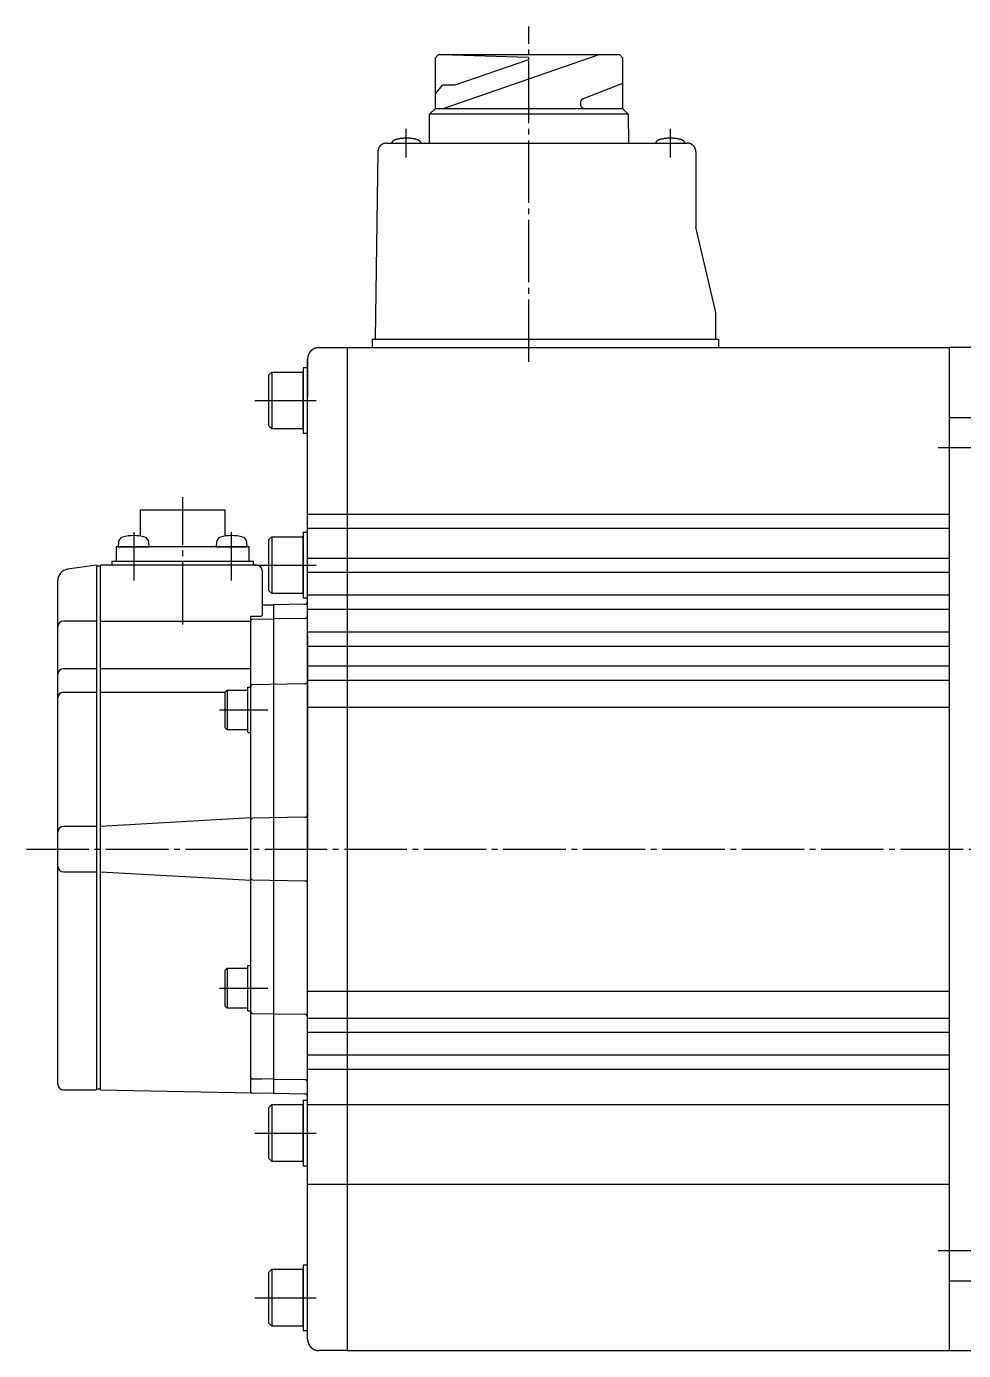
# Model space of a CAD drawing. Extents: x 0 to 920, y 0 to 461.
# Drawn here: x 331.9 to 497, y 228 to 461.2 of the extents above; entities that cross this region are included whole.
import ezdxf

# ---------------------------------------------------------------- set-up
doc = ezdxf.new("R2010")
doc.units = 0
doc.linetypes.add('DASH_CENTER', pattern=[14, 11, -1, 1, -1])
doc.layers.get('0').update_dxf_attribs({"linetype": 'CONTINUOUS'})

msp = doc.modelspace()

# ---------------------------------------------------------------- linework, layer by layer
at = {"color": 1, "linetype": 'DASH_CENTER'}
for p, q in [((420.42, 402.15), (420.42, 461.2)), ((398.82, 438.15), (398.82, 443.15)), ((445.32, 443.15), (445.32, 438.15)), ((372.12, 395.35), (382.92, 395.35)), ((492.49, 387.06), (514.05, 387.06)), ((359.42, 355.9), (359.42, 378.3)), ((350.79, 372.15), (350.79, 363.65)), ((368.05, 363.65), (368.05, 372.15)), ((372.12, 366.35), (382.92, 366.35)), ((365.92, 340.85), (374.42, 340.85)), ((331.9, 316.35), (587.02, 316.35)), ((365.92, 291.85), (374.42, 291.85)), ((372.12, 266.35), (382.92, 266.35)), ((492.49, 245.64), (514.05, 245.64)), ((372.12, 237.35), (382.92, 237.35))]:
    msp.add_line(p, q, dxfattribs=at)
at = {"color": 7, "linetype": 'CONTINUOUS'}
for p, q in [((403.93, 455.7), (404.43, 456.2)), ((403.93, 446.76), (403.93, 455.7)), ((436.42, 456.2), (404.43, 456.2)), ((436.42, 456.2), (404.43, 456.2)), ((436.42, 456.2), (404.44, 456.2)), ((432.75, 456.2), (405.45, 446.76)), ((406.95, 456.2), (420.37, 455.81)), ((420.37, 455.34), (407.36, 450.85)), ((420.37, 455.81), (420.37, 455.34)), ((436.92, 455.7), (436.42, 456.2)), ((436.92, 455.7), (436.92, 446.76)), ((403.93, 449.36), (405.18, 450.85)), ((407.36, 450.85), (405.18, 450.85)), ((436.92, 451.18), (429.96, 448.45)), ((429.48, 447.75), (429.48, 447.51)), ((402.9, 440.65), (402.93, 445.76)), ((402.93, 445.76), (403.93, 446.76)), ((437.92, 445.76), (402.93, 445.76)), ((403.93, 446.76), (430.23, 446.76)), ((430.23, 446.76), (436.92, 446.76)), ((436.92, 446.76), (437.92, 445.76)), ((436.92, 446.76), (437.92, 445.76)), ((437.92, 445.76), (437.95, 440.65)), ((393.8, 439.17), (393.33, 406.15)), ((395.3, 440.65), (421.82, 440.65)), ((421.82, 440.65), (448.32, 440.65)), ((449.82, 439.15), (449.82, 425.85)), ((453.32, 410.85), (449.82, 425.85)), ((453.32, 406.15), (453.32, 410.85)), ((392.82, 406.15), (453.82, 406.15)), ((392.82, 406.15), (392.82, 404.65)), ((453.82, 406.15), (453.82, 404.65)), ((383.42, 404.65), (388.42, 404.65)), ((388.42, 404.65), (388.42, 228.05)), ((388.42, 404.65), (494.42, 404.65)), ((511.42, 404.65), (494.42, 404.65)), ((494.42, 404.65), (494.42, 228.05)), ((380.62, 401.1), (380.62, 389.6)), ((381.42, 401.1), (380.62, 401.1)), ((381.42, 316.35), (381.42, 402.65)), ((381.42, 402.65), (381.42, 396.02)), ((375.12, 400.35), (374.62, 399.85)), ((374.62, 390.85), (374.62, 399.85)), ((375.12, 400.35), (375.12, 390.35)), ((375.12, 400.35), (380.62, 400.35)), ((380.62, 395.35), (380.62, 400.35)), ((380.62, 390.35), (380.62, 395.35)), ((494.42, 392.35), (512.42, 392.35)), ((374.62, 390.85), (375.12, 390.35)), ((380.62, 390.35), (375.12, 390.35)), ((380.62, 389.6), (381.42, 389.6)), ((352.02, 371.44), (352.02, 376.1)), ((352.02, 376.1), (366.82, 376.1)), ((366.82, 376.1), (366.82, 371.44)), ((381.42, 375.35), (494.42, 375.35)), ((375.12, 371.35), (374.62, 370.85)), ((374.62, 361.85), (374.62, 370.85)), ((375.12, 371.35), (375.12, 361.35)), ((375.12, 371.35), (380.62, 371.35)), ((381.42, 372.1), (380.62, 372.1)), ((380.62, 372.1), (380.62, 360.6)), ((380.62, 366.35), (380.62, 371.35)), ((381.42, 372.85), (494.42, 372.85)), ((347.72, 369.55), (347.72, 367.05)), ((371.12, 369.55), (347.72, 369.55)), ((348.12, 370.4), (348.04, 369.55)), ((348.04, 369.55), (353.54, 369.55)), ((353.54, 369.55), (353.47, 370.4)), ((365.38, 370.4), (365.3, 369.55)), ((365.3, 369.55), (370.8, 369.55)), ((370.8, 369.55), (370.73, 370.4)), ((371.12, 367.05), (371.12, 369.55)), ((344.22, 366.35), (339.14, 365.62)), ((344.22, 366.35), (344.22, 273.95)), ((344.92, 366.15), (344.22, 366.15)), ((344.92, 273.95), (344.92, 366.35)), ((372.42, 366.35), (344.92, 366.35)), ((346.92, 367.05), (371.92, 367.05)), ((346.92, 367.05), (346.92, 366.35)), ((371.92, 366.35), (371.92, 367.05)), ((380.62, 361.35), (380.62, 366.35)), ((381.42, 367.6), (494.42, 367.6)), ((373.42, 365.35), (373.42, 357.55)), ((381.42, 365.1), (494.42, 365.1)), ((337.42, 274.95), (337.42, 363.64)), ((374.62, 361.85), (375.12, 361.35)), ((373.42, 359.38), (375.42, 359.35)), ((380.62, 361.35), (375.12, 361.35)), ((380.93, 359.45), (375.42, 359.36)), ((375.42, 359.36), (375.42, 287.35)), ((380.62, 360.6), (381.42, 360.6)), ((381.42, 361.1), (494.42, 361.1)), ((381.42, 272.75), (381.42, 359.95)), ((371.42, 273.42), (371.42, 357.35)), ((371.42, 357.35), (373.22, 357.35)), ((371.72, 356.86), (373.42, 356.88)), ((373.42, 356.88), (375.42, 356.85)), ((380.93, 356.96), (375.42, 356.87)), ((381.42, 358.6), (494.42, 358.6)), ((344.22, 356.48), (338.42, 356.48)), ((344.92, 356.48), (371.42, 356.48)), ((381.42, 354.6), (494.42, 354.6)), ((381.42, 353.85), (381.42, 316.35)), ((381.42, 352.1), (494.42, 352.1)), ((375.42, 350.85), (375.42, 273.34)), ((344.22, 348.1), (338.42, 348.1)), ((371.42, 348.1), (344.92, 348.1)), ((381.42, 348.6), (494.42, 348.6)), ((380.93, 345.45), (371.72, 345.29)), ((381.42, 346.1), (494.42, 346.1)), ((338.42, 343.96), (344.22, 343.96)), ((344.92, 343.96), (366.92, 343.96)), ((367.27, 344.35), (366.92, 344)), ((366.92, 337.7), (366.92, 344)), ((367.27, 344.35), (367.27, 337.35)), ((367.27, 344.35), (370.92, 344.35)), ((370.92, 336.85), (370.92, 344.85)), ((370.92, 344.85), (371.42, 344.85)), ((381.42, 341.35), (494.42, 341.35)), ((366.92, 337.7), (367.27, 337.35)), ((370.92, 337.35), (367.27, 337.35)), ((370.92, 336.85), (371.42, 336.85)), ((371.42, 321.85), (344.92, 320.35)), ((380.93, 321.95), (371.72, 321.79)), ((344.22, 320.35), (338.42, 320.35)), ((381.42, 230.05), (381.42, 316.35)), ((338.42, 312.35), (344.22, 312.35)), ((344.92, 312.35), (371.42, 310.85)), ((371.72, 310.91), (380.93, 310.75)), ((367.27, 295.35), (366.92, 295)), ((366.92, 288.7), (366.92, 295)), ((367.27, 295.35), (370.92, 295.35)), ((367.27, 295.35), (367.27, 288.35)), ((370.92, 295.85), (371.42, 295.85)), ((370.92, 287.85), (370.92, 295.85)), ((381.42, 291.35), (494.42, 291.35)), ((366.92, 288.7), (367.27, 288.35)), ((370.92, 288.35), (367.27, 288.35)), ((370.92, 287.85), (371.42, 287.85)), ((371.72, 287.41), (375.42, 287.35)), ((375.42, 287.35), (380.93, 287.25)), ((375.42, 287.35), (375.42, 281.85)), ((381.42, 286.6), (494.42, 286.6)), ((381.42, 284.1), (494.42, 284.1)), ((381.42, 280.1), (494.42, 280.1)), ((381.42, 277.6), (494.42, 277.6)), ((373.42, 275.83), (371.72, 275.86)), ((375.42, 275.87), (373.42, 275.83)), ((375.42, 275.85), (380.93, 275.75)), ((338.42, 273.95), (344.22, 273.95)), ((344.22, 274.15), (344.92, 274.15)), ((344.92, 273.95), (371.42, 273.42)), ((373.42, 273.32), (371.72, 273.34)), ((375.42, 273.35), (373.42, 273.32)), ((375.42, 273.34), (380.93, 273.25)), ((375.12, 271.35), (374.62, 270.85)), ((374.62, 261.85), (374.62, 270.85)), ((375.12, 271.35), (380.62, 271.35)), ((375.12, 271.35), (375.12, 261.35)), ((381.42, 272.1), (380.62, 272.1)), ((380.62, 272.1), (380.62, 260.6)), ((380.62, 266.35), (380.62, 271.35)), ((381.42, 271.35), (494.42, 271.35)), ((380.62, 261.35), (380.62, 266.35)), ((374.62, 261.85), (375.12, 261.35)), ((380.62, 261.35), (375.12, 261.35)), ((380.62, 260.6), (381.42, 260.6)), ((381.42, 257.35), (494.42, 257.35)), ((380.62, 243.1), (380.62, 231.6)), ((381.42, 243.1), (380.62, 243.1)), ((375.12, 242.35), (374.62, 241.85)), ((374.62, 232.85), (374.62, 241.85)), ((375.12, 242.35), (375.12, 232.35)), ((375.12, 242.35), (380.62, 242.35)), ((380.62, 237.35), (380.62, 242.35)), ((494.42, 240.35), (512.42, 240.35)), ((380.62, 232.35), (380.62, 237.35)), ((374.62, 232.85), (375.12, 232.35)), ((380.62, 232.35), (375.12, 232.35)), ((380.62, 231.6), (381.42, 231.6)), ((388.42, 228.05), (383.42, 228.05)), ((388.42, 228.05), (494.42, 228.05)), ((494.42, 228.05), (511.42, 228.05))]:
    msp.add_line(p, q, dxfattribs=at)
for points in [[(429.96, 448.45, 0), (429.95, 448.44, 0), (429.95, 448.44, 0), (429.94, 448.44, 0), (429.94, 448.44, 0), (429.93, 448.43, 0), (429.92, 448.43, 0), (429.92, 448.43, 0), (429.91, 448.42, 0), (429.9, 448.42, 0), (429.9, 448.42, 0), (429.89, 448.42, 0), (429.88, 448.41, 0), (429.88, 448.41, 0), (429.87, 448.4, 0), (429.87, 448.4, 0), (429.86, 448.4, 0), (429.85, 448.39, 0), (429.85, 448.39, 0), (429.84, 448.39, 0), (429.83, 448.38, 0), (429.83, 448.38, 0), (429.82, 448.38, 0), (429.82, 448.37, 0), (429.81, 448.37, 0), (429.81, 448.36, 0), (429.8, 448.36, 0), (429.8, 448.36, 0), (429.79, 448.35, 0), (429.78, 448.35, 0), (429.78, 448.34, 0), (429.77, 448.34, 0), (429.77, 448.33, 0), (429.76, 448.33, 0), (429.76, 448.33, 0), (429.75, 448.32, 0), (429.75, 448.32, 0), (429.74, 448.31, 0), (429.74, 448.31, 0), (429.73, 448.3, 0), (429.72, 448.3, 0), (429.72, 448.29, 0), (429.71, 448.29, 0), (429.71, 448.28, 0), (429.7, 448.28, 0), (429.7, 448.27, 0), (429.69, 448.27, 0), (429.69, 448.26, 0), (429.69, 448.26, 0), (429.68, 448.25, 0), (429.68, 448.25, 0), (429.67, 448.24, 0), (429.67, 448.24, 0), (429.66, 448.23, 0), (429.66, 448.23, 0), (429.65, 448.22, 0), (429.65, 448.22, 0), (429.64, 448.21, 0), (429.64, 448.2, 0), (429.63, 448.2, 0), (429.63, 448.19, 0), (429.63, 448.19, 0), (429.62, 448.18, 0), (429.62, 448.18, 0), (429.61, 448.17, 0), (429.61, 448.17, 0), (429.61, 448.16, 0), (429.6, 448.15, 0), (429.6, 448.15, 0), (429.6, 448.14, 0), (429.59, 448.14, 0), (429.59, 448.13, 0), (429.58, 448.12, 0), (429.58, 448.12, 0), (429.58, 448.11, 0), (429.57, 448.11, 0), (429.57, 448.1, 0), (429.57, 448.09, 0), (429.56, 448.09, 0), (429.56, 448.08, 0), (429.56, 448.07, 0), (429.56, 448.07, 0), (429.55, 448.06, 0), (429.55, 448.06, 0), (429.55, 448.05, 0), (429.54, 448.04, 0), (429.54, 448.04, 0), (429.54, 448.03, 0), (429.54, 448.02, 0), (429.53, 448.02, 0), (429.53, 448.01, 0), (429.53, 448, 0), (429.53, 448, 0), (429.52, 447.99, 0), (429.52, 447.98, 0), (429.52, 447.98, 0), (429.52, 447.97, 0), (429.52, 447.96, 0), (429.51, 447.96, 0), (429.51, 447.95, 0), (429.51, 447.94, 0), (429.51, 447.94, 0), (429.51, 447.93, 0), (429.5, 447.92, 0), (429.5, 447.92, 0), (429.5, 447.91, 0), (429.5, 447.9, 0), (429.5, 447.89, 0), (429.5, 447.89, 0), (429.5, 447.88, 0), (429.5, 447.87, 0), (429.49, 447.87, 0), (429.49, 447.86, 0), (429.49, 447.85, 0), (429.49, 447.85, 0), (429.49, 447.84, 0), (429.49, 447.83, 0), (429.49, 447.83, 0), (429.49, 447.82, 0), (429.49, 447.81, 0), (429.49, 447.81, 0), (429.49, 447.8, 0), (429.49, 447.79, 0), (429.49, 447.78, 0), (429.49, 447.78, 0), (429.49, 447.77, 0), (429.49, 447.76, 0), (429.48, 447.76, 0), (429.48, 447.75, 0)], [(429.48, 447.51, 0), (429.48, 447.5, 0), (429.49, 447.49, 0), (429.49, 447.48, 0), (429.49, 447.47, 0), (429.49, 447.46, 0), (429.49, 447.45, 0), (429.49, 447.45, 0), (429.49, 447.44, 0), (429.49, 447.43, 0), (429.49, 447.42, 0), (429.49, 447.41, 0), (429.49, 447.4, 0), (429.49, 447.39, 0), (429.5, 447.38, 0), (429.5, 447.37, 0), (429.5, 447.36, 0), (429.5, 447.36, 0), (429.5, 447.35, 0), (429.5, 447.34, 0), (429.51, 447.33, 0), (429.51, 447.32, 0), (429.51, 447.31, 0), (429.51, 447.3, 0), (429.52, 447.29, 0), (429.52, 447.28, 0), (429.52, 447.27, 0), (429.52, 447.27, 0), (429.53, 447.26, 0), (429.53, 447.25, 0), (429.54, 447.24, 0), (429.54, 447.23, 0), (429.54, 447.22, 0), (429.55, 447.21, 0), (429.55, 447.21, 0), (429.55, 447.2, 0), (429.56, 447.19, 0), (429.56, 447.18, 0), (429.56, 447.17, 0), (429.57, 447.17, 0), (429.57, 447.16, 0), (429.58, 447.15, 0), (429.58, 447.14, 0), (429.59, 447.13, 0), (429.59, 447.12, 0), (429.6, 447.12, 0), (429.6, 447.11, 0), (429.61, 447.1, 0), (429.61, 447.09, 0), (429.62, 447.09, 0), (429.62, 447.08, 0), (429.63, 447.07, 0), (429.63, 447.06, 0), (429.64, 447.06, 0), (429.64, 447.05, 0), (429.65, 447.04, 0), (429.65, 447.03, 0), (429.66, 447.03, 0), (429.67, 447.02, 0), (429.67, 447.01, 0), (429.68, 447.01, 0), (429.69, 447, 0), (429.69, 446.99, 0), (429.7, 446.99, 0), (429.7, 446.98, 0), (429.71, 446.97, 0), (429.72, 446.97, 0), (429.72, 446.96, 0), (429.73, 446.95, 0), (429.74, 446.95, 0), (429.75, 446.94, 0), (429.75, 446.94, 0), (429.76, 446.93, 0), (429.77, 446.92, 0), (429.77, 446.92, 0), (429.78, 446.91, 0), (429.79, 446.91, 0), (429.8, 446.9, 0), (429.8, 446.9, 0), (429.81, 446.89, 0), (429.82, 446.89, 0), (429.82, 446.88, 0), (429.83, 446.88, 0), (429.84, 446.87, 0), (429.85, 446.87, 0), (429.86, 446.86, 0), (429.87, 446.86, 0), (429.87, 446.85, 0), (429.88, 446.85, 0), (429.89, 446.84, 0), (429.9, 446.84, 0), (429.9, 446.84, 0), (429.91, 446.83, 0), (429.92, 446.83, 0), (429.93, 446.82, 0), (429.94, 446.82, 0), (429.95, 446.82, 0), (429.96, 446.81, 0), (429.96, 446.81, 0), (429.97, 446.81, 0), (429.98, 446.8, 0), (429.99, 446.8, 0), (430, 446.8, 0), (430.01, 446.8, 0), (430.02, 446.79, 0), (430.03, 446.79, 0), (430.03, 446.79, 0), (430.04, 446.79, 0), (430.05, 446.78, 0), (430.06, 446.78, 0), (430.07, 446.78, 0), (430.08, 446.78, 0), (430.09, 446.77, 0), (430.1, 446.77, 0), (430.11, 446.77, 0), (430.11, 446.77, 0), (430.12, 446.77, 0), (430.13, 446.77, 0), (430.14, 446.77, 0), (430.15, 446.76, 0), (430.16, 446.76, 0), (430.17, 446.76, 0), (430.18, 446.76, 0), (430.19, 446.76, 0), (430.2, 446.76, 0), (430.21, 446.76, 0), (430.22, 446.76, 0), (430.22, 446.76, 0), (430.23, 446.76, 0)], [(396.87, 441.25, 0), (396.86, 441.25, 0), (396.85, 441.25, 0), (396.84, 441.24, 0), (396.84, 441.24, 0), (396.83, 441.24, 0), (396.82, 441.24, 0), (396.82, 441.23, 0), (396.81, 441.23, 0), (396.8, 441.23, 0), (396.8, 441.23, 0), (396.79, 441.23, 0), (396.78, 441.22, 0), (396.78, 441.22, 0), (396.77, 441.22, 0), (396.76, 441.21, 0), (396.76, 441.21, 0), (396.75, 441.21, 0), (396.74, 441.21, 0), (396.74, 441.2, 0), (396.73, 441.2, 0), (396.72, 441.2, 0), (396.72, 441.19, 0), (396.71, 441.19, 0), (396.7, 441.19, 0), (396.7, 441.19, 0), (396.69, 441.18, 0), (396.69, 441.18, 0), (396.68, 441.18, 0), (396.67, 441.17, 0), (396.67, 441.17, 0), (396.66, 441.17, 0), (396.65, 441.16, 0), (396.65, 441.16, 0), (396.64, 441.15, 0), (396.63, 441.15, 0), (396.63, 441.15, 0), (396.62, 441.14, 0), (396.62, 441.14, 0), (396.61, 441.13, 0), (396.6, 441.13, 0), (396.6, 441.13, 0), (396.59, 441.12, 0), (396.59, 441.12, 0), (396.58, 441.12, 0), (396.57, 441.11, 0), (396.57, 441.11, 0), (396.56, 441.1, 0), (396.56, 441.1, 0), (396.55, 441.1, 0), (396.55, 441.09, 0), (396.54, 441.09, 0), (396.53, 441.08, 0), (396.53, 441.08, 0), (396.52, 441.07, 0), (396.52, 441.07, 0), (396.51, 441.06, 0), (396.51, 441.06, 0), (396.5, 441.05, 0), (396.5, 441.05, 0), (396.49, 441.04, 0), (396.48, 441.04, 0), (396.48, 441.04, 0), (396.47, 441.03, 0), (396.47, 441.03, 0), (396.46, 441.02, 0), (396.46, 441.02, 0), (396.45, 441.01, 0), (396.45, 441.01, 0), (396.44, 441, 0), (396.44, 441, 0), (396.43, 440.99, 0), (396.43, 440.99, 0), (396.42, 440.98, 0), (396.42, 440.98, 0), (396.41, 440.97, 0), (396.41, 440.96, 0), (396.4, 440.96, 0), (396.4, 440.95, 0), (396.39, 440.95, 0), (396.39, 440.94, 0), (396.38, 440.94, 0), (396.38, 440.93, 0), (396.37, 440.93, 0), (396.37, 440.92, 0), (396.37, 440.92, 0), (396.36, 440.91, 0), (396.36, 440.9, 0), (396.35, 440.9, 0), (396.35, 440.89, 0), (396.34, 440.89, 0), (396.34, 440.88, 0), (396.33, 440.88, 0), (396.33, 440.87, 0), (396.33, 440.87, 0), (396.32, 440.86, 0), (396.32, 440.85, 0), (396.31, 440.85, 0), (396.31, 440.84, 0), (396.31, 440.83, 0), (396.3, 440.83, 0), (396.3, 440.82, 0), (396.3, 440.82, 0), (396.29, 440.81, 0), (396.29, 440.81, 0), (396.28, 440.8, 0), (396.28, 440.79, 0), (396.28, 440.79, 0), (396.27, 440.78, 0), (396.27, 440.77, 0), (396.27, 440.77, 0), (396.26, 440.76, 0), (396.26, 440.75, 0), (396.26, 440.75, 0), (396.25, 440.74, 0), (396.25, 440.74, 0), (396.25, 440.73, 0), (396.24, 440.72, 0), (396.24, 440.72, 0), (396.24, 440.71, 0), (396.23, 440.7, 0), (396.23, 440.7, 0), (396.23, 440.69, 0), (396.23, 440.68, 0), (396.22, 440.68, 0), (396.22, 440.67, 0), (396.22, 440.66, 0), (396.21, 440.66, 0), (396.21, 440.65, 0)], [(398.82, 441.53, 0), (398.81, 441.53, 0), (398.79, 441.53, 0), (398.78, 441.53, 0), (398.76, 441.53, 0), (398.75, 441.53, 0), (398.73, 441.53, 0), (398.72, 441.53, 0), (398.7, 441.53, 0), (398.69, 441.53, 0), (398.67, 441.53, 0), (398.65, 441.53, 0), (398.64, 441.53, 0), (398.62, 441.53, 0), (398.61, 441.53, 0), (398.59, 441.53, 0), (398.58, 441.52, 0), (398.56, 441.52, 0), (398.55, 441.52, 0), (398.53, 441.52, 0), (398.51, 441.52, 0), (398.5, 441.52, 0), (398.48, 441.52, 0), (398.47, 441.52, 0), (398.45, 441.52, 0), (398.44, 441.52, 0), (398.42, 441.52, 0), (398.41, 441.52, 0), (398.39, 441.52, 0), (398.38, 441.51, 0), (398.36, 441.51, 0), (398.34, 441.51, 0), (398.33, 441.51, 0), (398.31, 441.51, 0), (398.3, 441.51, 0), (398.28, 441.51, 0), (398.27, 441.51, 0), (398.25, 441.51, 0), (398.24, 441.5, 0), (398.22, 441.5, 0), (398.2, 441.5, 0), (398.19, 441.5, 0), (398.17, 441.5, 0), (398.16, 441.5, 0), (398.14, 441.5, 0), (398.13, 441.5, 0), (398.11, 441.49, 0), (398.1, 441.49, 0), (398.08, 441.49, 0), (398.06, 441.49, 0), (398.05, 441.49, 0), (398.04, 441.49, 0), (398.02, 441.48, 0), (398, 441.48, 0), (397.99, 441.48, 0), (397.97, 441.48, 0), (397.96, 441.48, 0), (397.94, 441.47, 0), (397.93, 441.47, 0), (397.91, 441.47, 0), (397.9, 441.47, 0), (397.88, 441.47, 0), (397.87, 441.46, 0), (397.85, 441.46, 0), (397.83, 441.46, 0), (397.82, 441.46, 0), (397.8, 441.45, 0), (397.79, 441.45, 0), (397.77, 441.45, 0), (397.76, 441.45, 0), (397.74, 441.45, 0), (397.73, 441.44, 0), (397.71, 441.44, 0), (397.7, 441.44, 0), (397.68, 441.44, 0), (397.67, 441.43, 0), (397.65, 441.43, 0), (397.63, 441.43, 0), (397.62, 441.43, 0), (397.61, 441.42, 0), (397.59, 441.42, 0), (397.57, 441.42, 0), (397.56, 441.42, 0), (397.54, 441.41, 0), (397.53, 441.41, 0), (397.51, 441.41, 0), (397.5, 441.4, 0), (397.48, 441.4, 0), (397.47, 441.4, 0), (397.45, 441.39, 0), (397.44, 441.39, 0), (397.42, 441.39, 0), (397.41, 441.38, 0), (397.39, 441.38, 0), (397.38, 441.38, 0), (397.36, 441.38, 0), (397.35, 441.37, 0), (397.33, 441.37, 0), (397.32, 441.37, 0), (397.3, 441.36, 0), (397.29, 441.36, 0), (397.27, 441.35, 0), (397.25, 441.35, 0), (397.24, 441.35, 0), (397.23, 441.35, 0), (397.21, 441.34, 0), (397.19, 441.34, 0), (397.18, 441.33, 0), (397.16, 441.33, 0), (397.15, 441.33, 0), (397.13, 441.32, 0), (397.12, 441.32, 0), (397.1, 441.31, 0), (397.09, 441.31, 0), (397.07, 441.31, 0), (397.06, 441.3, 0), (397.04, 441.3, 0), (397.03, 441.3, 0), (397.01, 441.29, 0), (397, 441.29, 0), (396.98, 441.28, 0), (396.97, 441.28, 0), (396.95, 441.27, 0), (396.94, 441.27, 0), (396.92, 441.27, 0), (396.91, 441.26, 0), (396.89, 441.26, 0), (396.88, 441.25, 0), (396.87, 441.25, 0)], [(400.78, 441.25, 0), (400.77, 441.25, 0), (400.75, 441.26, 0), (400.74, 441.26, 0), (400.72, 441.27, 0), (400.71, 441.27, 0), (400.69, 441.27, 0), (400.68, 441.28, 0), (400.66, 441.28, 0), (400.65, 441.29, 0), (400.63, 441.29, 0), (400.62, 441.3, 0), (400.6, 441.3, 0), (400.59, 441.3, 0), (400.57, 441.31, 0), (400.56, 441.31, 0), (400.54, 441.31, 0), (400.53, 441.32, 0), (400.51, 441.32, 0), (400.5, 441.33, 0), (400.48, 441.33, 0), (400.47, 441.33, 0), (400.45, 441.34, 0), (400.44, 441.34, 0), (400.42, 441.35, 0), (400.41, 441.35, 0), (400.39, 441.35, 0), (400.38, 441.35, 0), (400.36, 441.36, 0), (400.35, 441.36, 0), (400.33, 441.37, 0), (400.32, 441.37, 0), (400.3, 441.37, 0), (400.29, 441.38, 0), (400.27, 441.38, 0), (400.26, 441.38, 0), (400.24, 441.38, 0), (400.23, 441.39, 0), (400.21, 441.39, 0), (400.2, 441.39, 0), (400.18, 441.4, 0), (400.17, 441.4, 0), (400.15, 441.4, 0), (400.13, 441.41, 0), (400.12, 441.41, 0), (400.11, 441.41, 0), (400.09, 441.42, 0), (400.07, 441.42, 0), (400.06, 441.42, 0), (400.04, 441.42, 0), (400.03, 441.43, 0), (400.01, 441.43, 0), (400, 441.43, 0), (399.98, 441.43, 0), (399.97, 441.44, 0), (399.95, 441.44, 0), (399.94, 441.44, 0), (399.92, 441.44, 0), (399.91, 441.45, 0), (399.89, 441.45, 0), (399.88, 441.45, 0), (399.86, 441.45, 0), (399.85, 441.45, 0), (399.83, 441.46, 0), (399.81, 441.46, 0), (399.8, 441.46, 0), (399.78, 441.46, 0), (399.77, 441.47, 0), (399.75, 441.47, 0), (399.74, 441.47, 0), (399.72, 441.47, 0), (399.71, 441.47, 0), (399.69, 441.48, 0), (399.68, 441.48, 0), (399.66, 441.48, 0), (399.64, 441.48, 0), (399.63, 441.48, 0), (399.61, 441.49, 0), (399.6, 441.49, 0), (399.58, 441.49, 0), (399.57, 441.49, 0), (399.55, 441.49, 0), (399.54, 441.49, 0), (399.52, 441.5, 0), (399.51, 441.5, 0), (399.49, 441.5, 0), (399.48, 441.5, 0), (399.46, 441.5, 0), (399.44, 441.5, 0), (399.43, 441.5, 0), (399.41, 441.5, 0), (399.4, 441.51, 0), (399.38, 441.51, 0), (399.37, 441.51, 0), (399.35, 441.51, 0), (399.34, 441.51, 0), (399.32, 441.51, 0), (399.31, 441.51, 0), (399.29, 441.51, 0), (399.27, 441.51, 0), (399.26, 441.52, 0), (399.24, 441.52, 0), (399.23, 441.52, 0), (399.21, 441.52, 0), (399.2, 441.52, 0), (399.18, 441.52, 0), (399.17, 441.52, 0), (399.15, 441.52, 0), (399.13, 441.52, 0), (399.12, 441.52, 0), (399.1, 441.52, 0), (399.09, 441.52, 0), (399.07, 441.52, 0), (399.06, 441.53, 0), (399.04, 441.53, 0), (399.03, 441.53, 0), (399.01, 441.53, 0), (399, 441.53, 0), (398.98, 441.53, 0), (398.96, 441.53, 0), (398.95, 441.53, 0), (398.93, 441.53, 0), (398.92, 441.53, 0), (398.9, 441.53, 0), (398.89, 441.53, 0), (398.87, 441.53, 0), (398.86, 441.53, 0), (398.84, 441.53, 0), (398.82, 441.53, 0)], [(401.44, 440.65, 0), (401.43, 440.66, 0), (401.43, 440.66, 0), (401.43, 440.67, 0), (401.43, 440.68, 0), (401.42, 440.68, 0), (401.42, 440.69, 0), (401.42, 440.7, 0), (401.41, 440.7, 0), (401.41, 440.71, 0), (401.41, 440.72, 0), (401.41, 440.72, 0), (401.4, 440.73, 0), (401.4, 440.74, 0), (401.4, 440.74, 0), (401.39, 440.75, 0), (401.39, 440.75, 0), (401.39, 440.76, 0), (401.38, 440.77, 0), (401.38, 440.77, 0), (401.38, 440.78, 0), (401.37, 440.79, 0), (401.37, 440.79, 0), (401.37, 440.8, 0), (401.36, 440.81, 0), (401.36, 440.81, 0), (401.35, 440.82, 0), (401.35, 440.82, 0), (401.35, 440.83, 0), (401.34, 440.83, 0), (401.34, 440.84, 0), (401.33, 440.85, 0), (401.33, 440.85, 0), (401.33, 440.86, 0), (401.32, 440.87, 0), (401.32, 440.87, 0), (401.31, 440.88, 0), (401.31, 440.88, 0), (401.3, 440.89, 0), (401.3, 440.89, 0), (401.3, 440.9, 0), (401.29, 440.9, 0), (401.29, 440.91, 0), (401.28, 440.92, 0), (401.28, 440.92, 0), (401.27, 440.93, 0), (401.27, 440.93, 0), (401.26, 440.94, 0), (401.26, 440.94, 0), (401.26, 440.95, 0), (401.25, 440.95, 0), (401.25, 440.96, 0), (401.24, 440.96, 0), (401.24, 440.97, 0), (401.23, 440.98, 0), (401.23, 440.98, 0), (401.22, 440.99, 0), (401.22, 440.99, 0), (401.21, 441, 0), (401.21, 441, 0), (401.2, 441.01, 0), (401.2, 441.01, 0), (401.19, 441.02, 0), (401.19, 441.02, 0), (401.18, 441.03, 0), (401.18, 441.03, 0), (401.17, 441.04, 0), (401.17, 441.04, 0), (401.16, 441.04, 0), (401.15, 441.05, 0), (401.15, 441.05, 0), (401.14, 441.06, 0), (401.14, 441.06, 0), (401.13, 441.07, 0), (401.13, 441.07, 0), (401.12, 441.08, 0), (401.11, 441.08, 0), (401.11, 441.09, 0), (401.1, 441.09, 0), (401.1, 441.1, 0), (401.09, 441.1, 0), (401.09, 441.1, 0), (401.08, 441.11, 0), (401.07, 441.11, 0), (401.07, 441.12, 0), (401.06, 441.12, 0), (401.06, 441.12, 0), (401.05, 441.13, 0), (401.04, 441.13, 0), (401.04, 441.13, 0), (401.03, 441.14, 0), (401.03, 441.14, 0), (401.02, 441.15, 0), (401.01, 441.15, 0), (401.01, 441.15, 0), (401, 441.16, 0), (400.99, 441.16, 0), (400.99, 441.17, 0), (400.98, 441.17, 0), (400.98, 441.17, 0), (400.97, 441.18, 0), (400.96, 441.18, 0), (400.96, 441.18, 0), (400.95, 441.19, 0), (400.94, 441.19, 0), (400.94, 441.19, 0), (400.93, 441.19, 0), (400.92, 441.2, 0), (400.92, 441.2, 0), (400.91, 441.2, 0), (400.9, 441.21, 0), (400.9, 441.21, 0), (400.89, 441.21, 0), (400.88, 441.21, 0), (400.88, 441.22, 0), (400.87, 441.22, 0), (400.87, 441.22, 0), (400.86, 441.23, 0), (400.85, 441.23, 0), (400.85, 441.23, 0), (400.84, 441.23, 0), (400.83, 441.23, 0), (400.82, 441.24, 0), (400.82, 441.24, 0), (400.81, 441.24, 0), (400.8, 441.24, 0), (400.8, 441.25, 0), (400.79, 441.25, 0), (400.78, 441.25, 0)], [(443.37, 441.25, 0), (443.36, 441.25, 0), (443.35, 441.25, 0), (443.34, 441.24, 0), (443.34, 441.24, 0), (443.33, 441.24, 0), (443.32, 441.24, 0), (443.32, 441.23, 0), (443.31, 441.23, 0), (443.3, 441.23, 0), (443.3, 441.23, 0), (443.29, 441.23, 0), (443.28, 441.22, 0), (443.28, 441.22, 0), (443.27, 441.22, 0), (443.26, 441.21, 0), (443.26, 441.21, 0), (443.25, 441.21, 0), (443.24, 441.21, 0), (443.24, 441.2, 0), (443.23, 441.2, 0), (443.22, 441.2, 0), (443.22, 441.19, 0), (443.21, 441.19, 0), (443.2, 441.19, 0), (443.2, 441.19, 0), (443.19, 441.18, 0), (443.18, 441.18, 0), (443.18, 441.18, 0), (443.17, 441.17, 0), (443.17, 441.17, 0), (443.16, 441.17, 0), (443.15, 441.16, 0), (443.15, 441.16, 0), (443.14, 441.15, 0), (443.13, 441.15, 0), (443.13, 441.15, 0), (443.12, 441.14, 0), (443.12, 441.14, 0), (443.11, 441.13, 0), (443.1, 441.13, 0), (443.1, 441.13, 0), (443.09, 441.12, 0), (443.09, 441.12, 0), (443.08, 441.12, 0), (443.07, 441.11, 0), (443.07, 441.11, 0), (443.06, 441.1, 0), (443.06, 441.1, 0), (443.05, 441.1, 0), (443.05, 441.09, 0), (443.04, 441.09, 0), (443.03, 441.08, 0), (443.03, 441.08, 0), (443.02, 441.07, 0), (443.02, 441.07, 0), (443.01, 441.06, 0), (443.01, 441.06, 0), (443, 441.05, 0), (442.99, 441.05, 0), (442.99, 441.04, 0), (442.98, 441.04, 0), (442.98, 441.04, 0), (442.97, 441.03, 0), (442.97, 441.03, 0), (442.96, 441.02, 0), (442.96, 441.02, 0), (442.95, 441.01, 0), (442.95, 441.01, 0), (442.94, 441, 0), (442.94, 441, 0), (442.93, 440.99, 0), (442.93, 440.99, 0), (442.92, 440.98, 0), (442.92, 440.98, 0), (442.91, 440.97, 0), (442.91, 440.96, 0), (442.9, 440.96, 0), (442.9, 440.95, 0), (442.89, 440.95, 0), (442.89, 440.94, 0), (442.88, 440.94, 0), (442.88, 440.93, 0), (442.87, 440.93, 0), (442.87, 440.92, 0), (442.87, 440.92, 0), (442.86, 440.91, 0), (442.86, 440.9, 0), (442.85, 440.9, 0), (442.85, 440.89, 0), (442.84, 440.89, 0), (442.84, 440.88, 0), (442.83, 440.88, 0), (442.83, 440.87, 0), (442.83, 440.87, 0), (442.82, 440.86, 0), (442.82, 440.85, 0), (442.81, 440.85, 0), (442.81, 440.84, 0), (442.81, 440.83, 0), (442.8, 440.83, 0), (442.8, 440.82, 0), (442.8, 440.82, 0), (442.79, 440.81, 0), (442.79, 440.81, 0), (442.78, 440.8, 0), (442.78, 440.79, 0), (442.78, 440.79, 0), (442.77, 440.78, 0), (442.77, 440.77, 0), (442.77, 440.77, 0), (442.76, 440.76, 0), (442.76, 440.75, 0), (442.76, 440.75, 0), (442.75, 440.74, 0), (442.75, 440.74, 0), (442.75, 440.73, 0), (442.74, 440.72, 0), (442.74, 440.72, 0), (442.74, 440.71, 0), (442.73, 440.7, 0), (442.73, 440.7, 0), (442.73, 440.69, 0), (442.72, 440.68, 0), (442.72, 440.68, 0), (442.72, 440.67, 0), (442.72, 440.66, 0), (442.71, 440.66, 0), (442.71, 440.65, 0)], [(445.32, 441.53, 0), (445.31, 441.53, 0), (445.29, 441.53, 0), (445.28, 441.53, 0), (445.26, 441.53, 0), (445.25, 441.53, 0), (445.23, 441.53, 0), (445.22, 441.53, 0), (445.2, 441.53, 0), (445.19, 441.53, 0), (445.17, 441.53, 0), (445.15, 441.53, 0), (445.14, 441.53, 0), (445.12, 441.53, 0), (445.11, 441.53, 0), (445.09, 441.53, 0), (445.08, 441.52, 0), (445.06, 441.52, 0), (445.05, 441.52, 0), (445.03, 441.52, 0), (445.01, 441.52, 0), (445, 441.52, 0), (444.98, 441.52, 0), (444.97, 441.52, 0), (444.95, 441.52, 0), (444.94, 441.52, 0), (444.92, 441.52, 0), (444.91, 441.52, 0), (444.89, 441.52, 0), (444.88, 441.51, 0), (444.86, 441.51, 0), (444.84, 441.51, 0), (444.83, 441.51, 0), (444.81, 441.51, 0), (444.8, 441.51, 0), (444.78, 441.51, 0), (444.77, 441.51, 0), (444.75, 441.51, 0), (444.74, 441.5, 0), (444.72, 441.5, 0), (444.7, 441.5, 0), (444.69, 441.5, 0), (444.67, 441.5, 0), (444.66, 441.5, 0), (444.64, 441.5, 0), (444.63, 441.5, 0), (444.61, 441.49, 0), (444.6, 441.49, 0), (444.58, 441.49, 0), (444.56, 441.49, 0), (444.55, 441.49, 0), (444.54, 441.49, 0), (444.52, 441.48, 0), (444.5, 441.48, 0), (444.49, 441.48, 0), (444.47, 441.48, 0), (444.46, 441.48, 0), (444.44, 441.47, 0), (444.43, 441.47, 0), (444.41, 441.47, 0), (444.4, 441.47, 0), (444.38, 441.47, 0), (444.36, 441.46, 0), (444.35, 441.46, 0), (444.33, 441.46, 0), (444.32, 441.46, 0), (444.3, 441.45, 0), (444.29, 441.45, 0), (444.27, 441.45, 0), (444.26, 441.45, 0), (444.24, 441.45, 0), (444.23, 441.44, 0), (444.21, 441.44, 0), (444.2, 441.44, 0), (444.18, 441.44, 0), (444.17, 441.43, 0), (444.15, 441.43, 0), (444.13, 441.43, 0), (444.12, 441.43, 0), (444.11, 441.42, 0), (444.09, 441.42, 0), (444.07, 441.42, 0), (444.06, 441.42, 0), (444.04, 441.41, 0), (444.03, 441.41, 0), (444.01, 441.41, 0), (444, 441.4, 0), (443.98, 441.4, 0), (443.97, 441.4, 0), (443.95, 441.39, 0), (443.94, 441.39, 0), (443.92, 441.39, 0), (443.91, 441.38, 0), (443.89, 441.38, 0), (443.88, 441.38, 0), (443.86, 441.38, 0), (443.85, 441.37, 0), (443.83, 441.37, 0), (443.82, 441.37, 0), (443.8, 441.36, 0), (443.79, 441.36, 0), (443.77, 441.35, 0), (443.75, 441.35, 0), (443.74, 441.35, 0), (443.73, 441.35, 0), (443.71, 441.34, 0), (443.69, 441.34, 0), (443.68, 441.33, 0), (443.66, 441.33, 0), (443.65, 441.33, 0), (443.63, 441.32, 0), (443.62, 441.32, 0), (443.6, 441.31, 0), (443.59, 441.31, 0), (443.57, 441.31, 0), (443.56, 441.3, 0), (443.54, 441.3, 0), (443.53, 441.3, 0), (443.51, 441.29, 0), (443.5, 441.29, 0), (443.48, 441.28, 0), (443.47, 441.28, 0), (443.45, 441.27, 0), (443.44, 441.27, 0), (443.42, 441.27, 0), (443.41, 441.26, 0), (443.39, 441.26, 0), (443.38, 441.25, 0), (443.37, 441.25, 0)], [(447.28, 441.25, 0), (447.27, 441.25, 0), (447.25, 441.26, 0), (447.24, 441.26, 0), (447.22, 441.27, 0), (447.21, 441.27, 0), (447.19, 441.27, 0), (447.18, 441.28, 0), (447.16, 441.28, 0), (447.15, 441.29, 0), (447.13, 441.29, 0), (447.12, 441.3, 0), (447.1, 441.3, 0), (447.09, 441.3, 0), (447.07, 441.31, 0), (447.06, 441.31, 0), (447.04, 441.31, 0), (447.03, 441.32, 0), (447.01, 441.32, 0), (447, 441.33, 0), (446.98, 441.33, 0), (446.97, 441.33, 0), (446.95, 441.34, 0), (446.94, 441.34, 0), (446.92, 441.35, 0), (446.91, 441.35, 0), (446.89, 441.35, 0), (446.88, 441.35, 0), (446.86, 441.36, 0), (446.85, 441.36, 0), (446.83, 441.37, 0), (446.82, 441.37, 0), (446.8, 441.37, 0), (446.79, 441.38, 0), (446.77, 441.38, 0), (446.76, 441.38, 0), (446.74, 441.38, 0), (446.73, 441.39, 0), (446.71, 441.39, 0), (446.7, 441.39, 0), (446.68, 441.4, 0), (446.67, 441.4, 0), (446.65, 441.4, 0), (446.63, 441.41, 0), (446.62, 441.41, 0), (446.61, 441.41, 0), (446.59, 441.42, 0), (446.57, 441.42, 0), (446.56, 441.42, 0), (446.54, 441.42, 0), (446.53, 441.43, 0), (446.51, 441.43, 0), (446.5, 441.43, 0), (446.48, 441.43, 0), (446.47, 441.44, 0), (446.45, 441.44, 0), (446.44, 441.44, 0), (446.42, 441.44, 0), (446.41, 441.45, 0), (446.39, 441.45, 0), (446.38, 441.45, 0), (446.36, 441.45, 0), (446.35, 441.45, 0), (446.33, 441.46, 0), (446.31, 441.46, 0), (446.3, 441.46, 0), (446.28, 441.46, 0), (446.27, 441.47, 0), (446.25, 441.47, 0), (446.24, 441.47, 0), (446.22, 441.47, 0), (446.21, 441.47, 0), (446.19, 441.48, 0), (446.18, 441.48, 0), (446.16, 441.48, 0), (446.14, 441.48, 0), (446.13, 441.48, 0), (446.11, 441.49, 0), (446.1, 441.49, 0), (446.08, 441.49, 0), (446.07, 441.49, 0), (446.05, 441.49, 0), (446.04, 441.49, 0), (446.02, 441.5, 0), (446.01, 441.5, 0), (445.99, 441.5, 0), (445.98, 441.5, 0), (445.96, 441.5, 0), (445.94, 441.5, 0), (445.93, 441.5, 0), (445.91, 441.5, 0), (445.9, 441.51, 0), (445.88, 441.51, 0), (445.87, 441.51, 0), (445.85, 441.51, 0), (445.84, 441.51, 0), (445.82, 441.51, 0), (445.81, 441.51, 0), (445.79, 441.51, 0), (445.77, 441.51, 0), (445.76, 441.52, 0), (445.74, 441.52, 0), (445.73, 441.52, 0), (445.71, 441.52, 0), (445.7, 441.52, 0), (445.68, 441.52, 0), (445.67, 441.52, 0), (445.65, 441.52, 0), (445.63, 441.52, 0), (445.62, 441.52, 0), (445.6, 441.52, 0), (445.59, 441.52, 0), (445.57, 441.52, 0), (445.56, 441.53, 0), (445.54, 441.53, 0), (445.53, 441.53, 0), (445.51, 441.53, 0), (445.5, 441.53, 0), (445.48, 441.53, 0), (445.46, 441.53, 0), (445.45, 441.53, 0), (445.43, 441.53, 0), (445.42, 441.53, 0), (445.4, 441.53, 0), (445.39, 441.53, 0), (445.37, 441.53, 0), (445.35, 441.53, 0), (445.34, 441.53, 0), (445.32, 441.53, 0)], [(447.94, 440.65, 0), (447.93, 440.66, 0), (447.93, 440.66, 0), (447.93, 440.67, 0), (447.93, 440.68, 0), (447.92, 440.68, 0), (447.92, 440.69, 0), (447.92, 440.7, 0), (447.92, 440.7, 0), (447.91, 440.71, 0), (447.91, 440.72, 0), (447.91, 440.72, 0), (447.9, 440.73, 0), (447.9, 440.74, 0), (447.9, 440.74, 0), (447.89, 440.75, 0), (447.89, 440.75, 0), (447.89, 440.76, 0), (447.88, 440.77, 0), (447.88, 440.77, 0), (447.88, 440.78, 0), (447.87, 440.79, 0), (447.87, 440.79, 0), (447.87, 440.8, 0), (447.86, 440.81, 0), (447.86, 440.81, 0), (447.85, 440.82, 0), (447.85, 440.82, 0), (447.85, 440.83, 0), (447.84, 440.83, 0), (447.84, 440.84, 0), (447.83, 440.85, 0), (447.83, 440.85, 0), (447.83, 440.86, 0), (447.82, 440.87, 0), (447.82, 440.87, 0), (447.81, 440.88, 0), (447.81, 440.88, 0), (447.81, 440.89, 0), (447.8, 440.89, 0), (447.8, 440.9, 0), (447.79, 440.9, 0), (447.79, 440.91, 0), (447.78, 440.92, 0), (447.78, 440.92, 0), (447.77, 440.93, 0), (447.77, 440.93, 0), (447.76, 440.94, 0), (447.76, 440.94, 0), (447.76, 440.95, 0), (447.75, 440.95, 0), (447.75, 440.96, 0), (447.74, 440.96, 0), (447.74, 440.97, 0), (447.73, 440.98, 0), (447.73, 440.98, 0), (447.72, 440.99, 0), (447.72, 440.99, 0), (447.71, 441, 0), (447.71, 441, 0), (447.7, 441.01, 0), (447.7, 441.01, 0), (447.69, 441.02, 0), (447.69, 441.02, 0), (447.68, 441.03, 0), (447.68, 441.03, 0), (447.67, 441.04, 0), (447.67, 441.04, 0), (447.66, 441.04, 0), (447.65, 441.05, 0), (447.65, 441.05, 0), (447.64, 441.06, 0), (447.64, 441.06, 0), (447.63, 441.07, 0), (447.63, 441.07, 0), (447.62, 441.08, 0), (447.62, 441.08, 0), (447.61, 441.09, 0), (447.6, 441.09, 0), (447.6, 441.1, 0), (447.59, 441.1, 0), (447.59, 441.1, 0), (447.58, 441.11, 0), (447.57, 441.11, 0), (447.57, 441.12, 0), (447.56, 441.12, 0), (447.56, 441.12, 0), (447.55, 441.13, 0), (447.54, 441.13, 0), (447.54, 441.13, 0), (447.53, 441.14, 0), (447.53, 441.14, 0), (447.52, 441.15, 0), (447.51, 441.15, 0), (447.51, 441.15, 0), (447.5, 441.16, 0), (447.49, 441.16, 0), (447.49, 441.17, 0), (447.48, 441.17, 0), (447.48, 441.17, 0), (447.47, 441.18, 0), (447.46, 441.18, 0), (447.46, 441.18, 0), (447.45, 441.19, 0), (447.44, 441.19, 0), (447.44, 441.19, 0), (447.43, 441.19, 0), (447.43, 441.2, 0), (447.42, 441.2, 0), (447.41, 441.2, 0), (447.4, 441.21, 0), (447.4, 441.21, 0), (447.39, 441.21, 0), (447.38, 441.21, 0), (447.38, 441.22, 0), (447.37, 441.22, 0), (447.37, 441.22, 0), (447.36, 441.23, 0), (447.35, 441.23, 0), (447.35, 441.23, 0), (447.34, 441.23, 0), (447.33, 441.23, 0), (447.32, 441.24, 0), (447.32, 441.24, 0), (447.31, 441.24, 0), (447.3, 441.24, 0), (447.3, 441.25, 0), (447.29, 441.25, 0), (447.28, 441.25, 0)], [(395.3, 440.65, 0), (395.29, 440.65, 0), (395.27, 440.65, 0), (395.25, 440.65, 0), (395.23, 440.65, 0), (395.21, 440.65, 0), (395.19, 440.65, 0), (395.18, 440.64, 0), (395.16, 440.64, 0), (395.14, 440.64, 0), (395.12, 440.64, 0), (395.1, 440.64, 0), (395.08, 440.63, 0), (395.07, 440.63, 0), (395.05, 440.63, 0), (395.03, 440.62, 0), (395.01, 440.62, 0), (395, 440.62, 0), (394.98, 440.61, 0), (394.96, 440.61, 0), (394.94, 440.61, 0), (394.92, 440.6, 0), (394.91, 440.6, 0), (394.89, 440.59, 0), (394.87, 440.59, 0), (394.85, 440.58, 0), (394.84, 440.58, 0), (394.82, 440.57, 0), (394.8, 440.56, 0), (394.79, 440.56, 0), (394.77, 440.55, 0), (394.75, 440.55, 0), (394.73, 440.54, 0), (394.72, 440.53, 0), (394.7, 440.52, 0), (394.68, 440.52, 0), (394.67, 440.51, 0), (394.65, 440.5, 0), (394.63, 440.49, 0), (394.62, 440.48, 0), (394.6, 440.48, 0), (394.59, 440.47, 0), (394.57, 440.46, 0), (394.55, 440.45, 0), (394.54, 440.44, 0), (394.52, 440.43, 0), (394.51, 440.42, 0), (394.49, 440.41, 0), (394.48, 440.4, 0), (394.46, 440.39, 0), (394.45, 440.38, 0), (394.43, 440.37, 0), (394.42, 440.36, 0), (394.4, 440.35, 0), (394.39, 440.34, 0), (394.37, 440.33, 0), (394.36, 440.31, 0), (394.34, 440.3, 0), (394.33, 440.29, 0), (394.32, 440.28, 0), (394.3, 440.27, 0), (394.29, 440.26, 0), (394.28, 440.24, 0), (394.26, 440.23, 0), (394.25, 440.22, 0), (394.24, 440.2, 0), (394.22, 440.19, 0), (394.21, 440.18, 0), (394.2, 440.17, 0), (394.19, 440.15, 0), (394.18, 440.14, 0), (394.16, 440.12, 0), (394.15, 440.11, 0), (394.14, 440.1, 0), (394.13, 440.08, 0), (394.12, 440.07, 0), (394.11, 440.05, 0), (394.1, 440.04, 0), (394.08, 440.02, 0), (394.07, 440.01, 0), (394.06, 439.99, 0), (394.05, 439.98, 0), (394.04, 439.96, 0), (394.03, 439.95, 0), (394.02, 439.93, 0), (394.01, 439.92, 0), (394, 439.9, 0), (394, 439.89, 0), (393.99, 439.87, 0), (393.98, 439.85, 0), (393.97, 439.84, 0), (393.96, 439.82, 0), (393.95, 439.81, 0), (393.95, 439.79, 0), (393.94, 439.77, 0), (393.93, 439.76, 0), (393.92, 439.74, 0), (393.92, 439.72, 0), (393.91, 439.7, 0), (393.9, 439.69, 0), (393.9, 439.67, 0), (393.89, 439.65, 0), (393.88, 439.64, 0), (393.88, 439.62, 0), (393.87, 439.6, 0), (393.87, 439.58, 0), (393.86, 439.57, 0), (393.86, 439.55, 0), (393.85, 439.53, 0), (393.85, 439.51, 0), (393.84, 439.5, 0), (393.84, 439.48, 0), (393.83, 439.46, 0), (393.83, 439.44, 0), (393.83, 439.43, 0), (393.82, 439.41, 0), (393.82, 439.39, 0), (393.82, 439.37, 0), (393.82, 439.35, 0), (393.81, 439.33, 0), (393.81, 439.32, 0), (393.81, 439.3, 0), (393.81, 439.28, 0), (393.81, 439.26, 0), (393.81, 439.24, 0), (393.81, 439.23, 0), (393.8, 439.21, 0), (393.8, 439.19, 0), (393.8, 439.17, 0)], [(449.82, 439.15, 0), (449.82, 439.17, 0), (449.82, 439.19, 0), (449.82, 439.2, 0), (449.82, 439.22, 0), (449.82, 439.24, 0), (449.82, 439.26, 0), (449.82, 439.28, 0), (449.82, 439.3, 0), (449.81, 439.31, 0), (449.81, 439.33, 0), (449.81, 439.35, 0), (449.81, 439.37, 0), (449.81, 439.39, 0), (449.8, 439.41, 0), (449.8, 439.42, 0), (449.8, 439.44, 0), (449.79, 439.46, 0), (449.79, 439.48, 0), (449.78, 439.5, 0), (449.78, 439.51, 0), (449.77, 439.53, 0), (449.77, 439.55, 0), (449.76, 439.57, 0), (449.76, 439.58, 0), (449.75, 439.6, 0), (449.75, 439.62, 0), (449.74, 439.64, 0), (449.74, 439.65, 0), (449.73, 439.67, 0), (449.72, 439.69, 0), (449.72, 439.71, 0), (449.71, 439.72, 0), (449.7, 439.74, 0), (449.7, 439.76, 0), (449.69, 439.77, 0), (449.68, 439.79, 0), (449.67, 439.81, 0), (449.66, 439.82, 0), (449.66, 439.84, 0), (449.65, 439.86, 0), (449.64, 439.87, 0), (449.63, 439.89, 0), (449.62, 439.9, 0), (449.61, 439.92, 0), (449.6, 439.94, 0), (449.59, 439.95, 0), (449.58, 439.97, 0), (449.57, 439.98, 0), (449.56, 440, 0), (449.55, 440.01, 0), (449.54, 440.03, 0), (449.53, 440.04, 0), (449.52, 440.06, 0), (449.51, 440.07, 0), (449.5, 440.09, 0), (449.48, 440.1, 0), (449.47, 440.12, 0), (449.46, 440.13, 0), (449.45, 440.14, 0), (449.44, 440.16, 0), (449.42, 440.17, 0), (449.41, 440.18, 0), (449.4, 440.2, 0), (449.38, 440.21, 0), (449.37, 440.22, 0), (449.36, 440.24, 0), (449.35, 440.25, 0), (449.33, 440.26, 0), (449.32, 440.27, 0), (449.3, 440.29, 0), (449.29, 440.3, 0), (449.28, 440.31, 0), (449.26, 440.32, 0), (449.25, 440.33, 0), (449.23, 440.34, 0), (449.22, 440.36, 0), (449.2, 440.37, 0), (449.19, 440.38, 0), (449.17, 440.39, 0), (449.16, 440.4, 0), (449.14, 440.41, 0), (449.13, 440.42, 0), (449.11, 440.43, 0), (449.1, 440.44, 0), (449.08, 440.45, 0), (449.06, 440.45, 0), (449.05, 440.46, 0), (449.03, 440.47, 0), (449.01, 440.48, 0), (449, 440.49, 0), (448.98, 440.5, 0), (448.97, 440.51, 0), (448.95, 440.51, 0), (448.93, 440.52, 0), (448.92, 440.53, 0), (448.9, 440.54, 0), (448.88, 440.54, 0), (448.86, 440.55, 0), (448.85, 440.56, 0), (448.83, 440.56, 0), (448.81, 440.57, 0), (448.8, 440.57, 0), (448.78, 440.58, 0), (448.76, 440.58, 0), (448.74, 440.59, 0), (448.72, 440.6, 0), (448.71, 440.6, 0), (448.69, 440.61, 0), (448.67, 440.61, 0), (448.65, 440.61, 0), (448.63, 440.62, 0), (448.62, 440.62, 0), (448.6, 440.62, 0), (448.58, 440.63, 0), (448.56, 440.63, 0), (448.54, 440.63, 0), (448.53, 440.64, 0), (448.51, 440.64, 0), (448.49, 440.64, 0), (448.47, 440.64, 0), (448.45, 440.64, 0), (448.44, 440.65, 0), (448.42, 440.65, 0), (448.4, 440.65, 0), (448.38, 440.65, 0), (448.36, 440.65, 0), (448.34, 440.65, 0), (448.32, 440.65, 0)], [(383.42, 404.65, 0), (383.4, 404.65, 0), (383.38, 404.65, 0), (383.35, 404.65, 0), (383.33, 404.65, 0), (383.3, 404.65, 0), (383.28, 404.64, 0), (383.25, 404.64, 0), (383.23, 404.64, 0), (383.2, 404.64, 0), (383.18, 404.63, 0), (383.15, 404.63, 0), (383.13, 404.63, 0), (383.11, 404.62, 0), (383.08, 404.62, 0), (383.06, 404.62, 0), (383.03, 404.61, 0), (383.01, 404.61, 0), (382.99, 404.6, 0), (382.96, 404.6, 0), (382.94, 404.59, 0), (382.91, 404.58, 0), (382.89, 404.58, 0), (382.87, 404.57, 0), (382.84, 404.56, 0), (382.82, 404.56, 0), (382.8, 404.55, 0), (382.77, 404.54, 0), (382.75, 404.53, 0), (382.73, 404.52, 0), (382.7, 404.52, 0), (382.68, 404.51, 0), (382.66, 404.5, 0), (382.64, 404.49, 0), (382.61, 404.48, 0), (382.59, 404.47, 0), (382.57, 404.46, 0), (382.55, 404.45, 0), (382.52, 404.44, 0), (382.5, 404.42, 0), (382.48, 404.41, 0), (382.46, 404.4, 0), (382.44, 404.39, 0), (382.42, 404.38, 0), (382.4, 404.37, 0), (382.38, 404.35, 0), (382.35, 404.34, 0), (382.33, 404.33, 0), (382.31, 404.31, 0), (382.29, 404.3, 0), (382.27, 404.29, 0), (382.25, 404.27, 0), (382.23, 404.26, 0), (382.21, 404.24, 0), (382.19, 404.23, 0), (382.17, 404.21, 0), (382.15, 404.2, 0), (382.14, 404.18, 0), (382.12, 404.16, 0), (382.1, 404.15, 0), (382.08, 404.13, 0), (382.06, 404.12, 0), (382.05, 404.1, 0), (382.03, 404.08, 0), (382.01, 404.06, 0), (381.99, 404.05, 0), (381.98, 404.03, 0), (381.96, 404.01, 0), (381.94, 403.99, 0), (381.93, 403.98, 0), (381.91, 403.96, 0), (381.89, 403.94, 0), (381.88, 403.92, 0), (381.86, 403.9, 0), (381.85, 403.88, 0), (381.83, 403.86, 0), (381.82, 403.84, 0), (381.8, 403.82, 0), (381.79, 403.8, 0), (381.77, 403.78, 0), (381.76, 403.76, 0), (381.75, 403.74, 0), (381.73, 403.72, 0), (381.72, 403.7, 0), (381.71, 403.68, 0), (381.7, 403.66, 0), (381.68, 403.64, 0), (381.67, 403.61, 0), (381.66, 403.59, 0), (381.65, 403.57, 0), (381.64, 403.55, 0), (381.63, 403.53, 0), (381.62, 403.5, 0), (381.61, 403.48, 0), (381.6, 403.46, 0), (381.59, 403.44, 0), (381.58, 403.42, 0), (381.57, 403.39, 0), (381.56, 403.37, 0), (381.55, 403.35, 0), (381.54, 403.32, 0), (381.53, 403.3, 0), (381.52, 403.28, 0), (381.52, 403.25, 0), (381.51, 403.23, 0), (381.5, 403.21, 0), (381.5, 403.18, 0), (381.49, 403.16, 0), (381.48, 403.14, 0), (381.48, 403.11, 0), (381.47, 403.09, 0), (381.47, 403.06, 0), (381.46, 403.04, 0), (381.46, 403.02, 0), (381.45, 402.99, 0), (381.45, 402.97, 0), (381.45, 402.94, 0), (381.44, 402.92, 0), (381.44, 402.89, 0), (381.44, 402.87, 0), (381.43, 402.85, 0), (381.43, 402.82, 0), (381.43, 402.8, 0), (381.43, 402.77, 0), (381.43, 402.75, 0), (381.43, 402.72, 0), (381.43, 402.7, 0), (381.42, 402.67, 0), (381.42, 402.65, 0)], [(381.42, 230.05, 0), (381.42, 230.03, 0), (381.43, 230, 0), (381.43, 229.98, 0), (381.43, 229.95, 0), (381.43, 229.93, 0), (381.43, 229.9, 0), (381.43, 229.88, 0), (381.43, 229.85, 0), (381.44, 229.83, 0), (381.44, 229.81, 0), (381.44, 229.78, 0), (381.45, 229.76, 0), (381.45, 229.73, 0), (381.45, 229.71, 0), (381.46, 229.68, 0), (381.46, 229.66, 0), (381.47, 229.64, 0), (381.47, 229.61, 0), (381.48, 229.59, 0), (381.48, 229.56, 0), (381.49, 229.54, 0), (381.5, 229.52, 0), (381.5, 229.49, 0), (381.51, 229.47, 0), (381.52, 229.45, 0), (381.52, 229.42, 0), (381.53, 229.4, 0), (381.54, 229.38, 0), (381.55, 229.35, 0), (381.56, 229.33, 0), (381.57, 229.31, 0), (381.58, 229.28, 0), (381.59, 229.26, 0), (381.6, 229.24, 0), (381.61, 229.22, 0), (381.62, 229.19, 0), (381.63, 229.17, 0), (381.64, 229.15, 0), (381.65, 229.13, 0), (381.66, 229.11, 0), (381.67, 229.09, 0), (381.68, 229.06, 0), (381.7, 229.04, 0), (381.71, 229.02, 0), (381.72, 229, 0), (381.73, 228.98, 0), (381.75, 228.96, 0), (381.76, 228.94, 0), (381.77, 228.92, 0), (381.79, 228.9, 0), (381.8, 228.88, 0), (381.82, 228.86, 0), (381.83, 228.84, 0), (381.85, 228.82, 0), (381.86, 228.8, 0), (381.88, 228.78, 0), (381.89, 228.76, 0), (381.91, 228.74, 0), (381.93, 228.72, 0), (381.94, 228.71, 0), (381.96, 228.69, 0), (381.98, 228.67, 0), (381.99, 228.65, 0), (382.01, 228.64, 0), (382.03, 228.62, 0), (382.05, 228.6, 0), (382.06, 228.59, 0), (382.08, 228.57, 0), (382.1, 228.55, 0), (382.12, 228.53, 0), (382.14, 228.52, 0), (382.15, 228.5, 0), (382.17, 228.49, 0), (382.19, 228.47, 0), (382.21, 228.46, 0), (382.23, 228.44, 0), (382.25, 228.43, 0), (382.27, 228.41, 0), (382.29, 228.4, 0), (382.31, 228.39, 0), (382.33, 228.37, 0), (382.35, 228.36, 0), (382.38, 228.35, 0), (382.4, 228.33, 0), (382.42, 228.32, 0), (382.44, 228.31, 0), (382.46, 228.3, 0), (382.48, 228.29, 0), (382.5, 228.28, 0), (382.52, 228.26, 0), (382.55, 228.25, 0), (382.57, 228.24, 0), (382.59, 228.23, 0), (382.61, 228.22, 0), (382.64, 228.21, 0), (382.66, 228.2, 0), (382.68, 228.19, 0), (382.7, 228.18, 0), (382.73, 228.18, 0), (382.75, 228.17, 0), (382.77, 228.16, 0), (382.8, 228.15, 0), (382.82, 228.14, 0), (382.84, 228.14, 0), (382.87, 228.13, 0), (382.89, 228.12, 0), (382.91, 228.12, 0), (382.94, 228.11, 0), (382.96, 228.1, 0), (382.99, 228.1, 0), (383.01, 228.09, 0), (383.03, 228.09, 0), (383.06, 228.08, 0), (383.08, 228.08, 0), (383.11, 228.07, 0), (383.13, 228.07, 0), (383.15, 228.07, 0), (383.18, 228.06, 0), (383.2, 228.06, 0), (383.23, 228.06, 0), (383.25, 228.06, 0), (383.28, 228.06, 0), (383.3, 228.05, 0), (383.33, 228.05, 0), (383.35, 228.05, 0), (383.38, 228.05, 0), (383.4, 228.05, 0), (383.42, 228.05, 0)]]:
    msp.add_polyline3d(points, dxfattribs=at)
for centre, radius, start, end in [((349.11, 370.31), 1, 106.257, 175), ((350.79, 364.55), 7, 90, 106.257), ((350.79, 364.55), 7, 73.743, 90), ((352.47, 370.31), 1, 5, 73.743), ((366.37, 370.31), 1, 106.257, 175), ((368.05, 364.55), 7, 90, 106.257), ((368.05, 364.55), 7, 73.743, 90), ((369.73, 370.31), 1, 5, 73.743), ((372.42, 365.35), 1, 0, 90), ((339.42, 363.64), 2, 98.1301, 180), ((380.92, 359.95), 0.5, 271, 0), ((371.72, 356.56), 0.3, 91, 180), ((373.22, 357.55), 0.2, 270, 0), ((380.92, 357.46), 0.5, 271, 0), ((338.42, 355.48), 1, 90, 180), ((338.42, 347.1), 1, 90, 180), ((371.72, 344.99), 0.3, 91, 180), ((380.92, 345.95), 0.5, 271, 0), ((338.42, 342.96), 1, 90, 180), ((371.72, 321.49), 0.3, 91, 180), ((380.92, 322.45), 0.5, 271, 0), ((338.42, 319.35), 1, 90, 180), ((338.42, 313.35), 1, 180, 270), ((371.72, 311.21), 0.3, 180, 269), ((380.92, 310.25), 0.5, 0, 89), ((371.72, 287.71), 0.3, 180, 269), ((380.92, 286.75), 0.5, 360, 89), ((371.72, 276.16), 0.3, 180, 269), ((380.92, 275.25), 0.5, 360, 89), ((338.42, 274.95), 1, 180, 270), ((371.72, 273.64), 0.3, 180, 269), ((380.92, 272.75), 0.5, 0, 89)]:
    msp.add_arc(centre, radius, start, end, dxfattribs=at)

doc.saveas('drawing.dxf')
